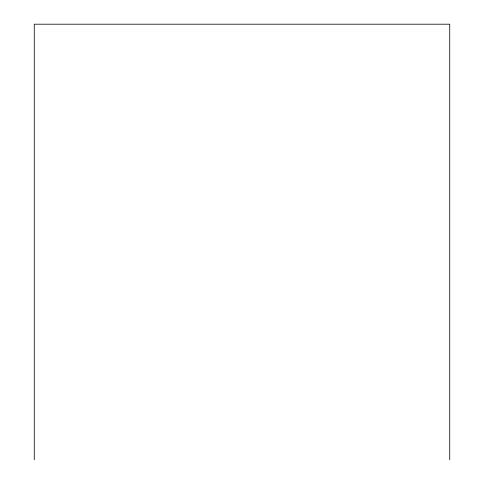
<?xml version="1.0" encoding="UTF-8"?>
<svg xmlns="http://www.w3.org/2000/svg" width="484" height="484" viewBox="0 0 484 484"><rect width="100%" height="100%" fill="white"/><g stroke="black" fill="none" stroke-linecap="round" stroke-linejoin="round"><path stroke-width="0.73" d="M449.733 459.8L449.733 24.2L34.267 24.2L34.267 459.8"/></g></svg>
